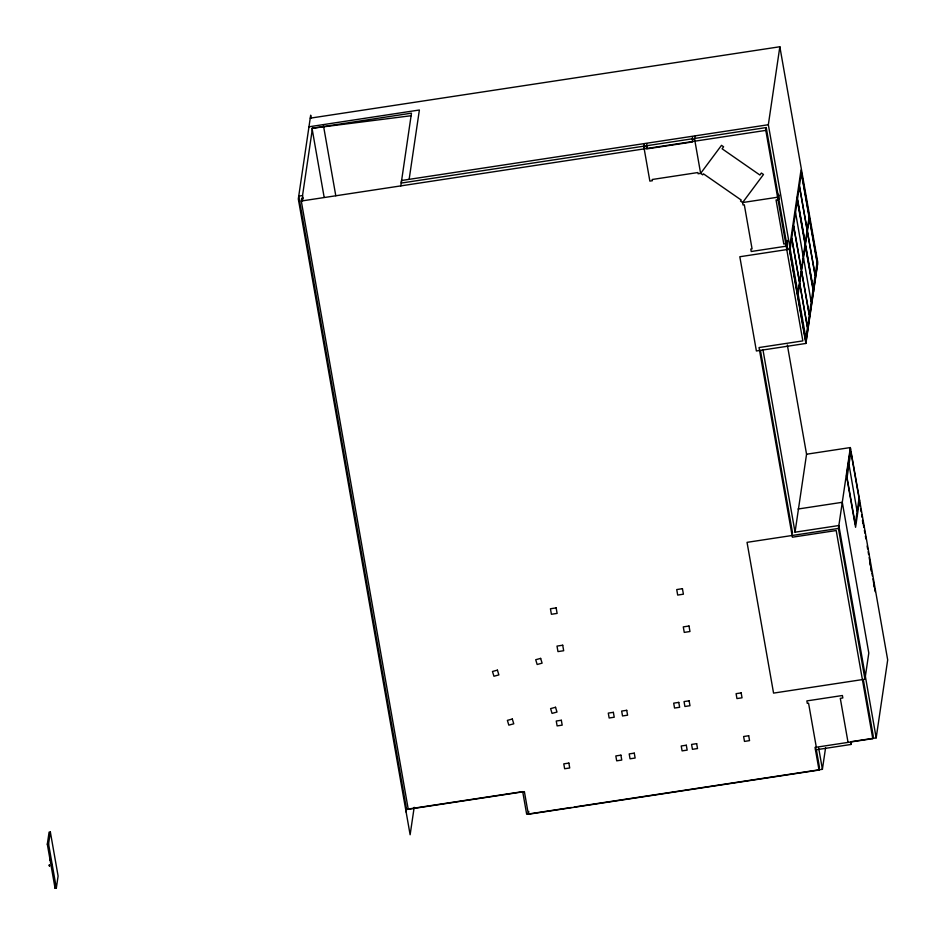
<?xml version="1.0" encoding="UTF-8"?>
<svg xmlns="http://www.w3.org/2000/svg" width="935" height="935" viewBox="0 0 935 935"><rect width="100%" height="100%" fill="white"/><g stroke="black" fill="none" stroke-linecap="round" stroke-linejoin="round"><path stroke-width="1.4" d="M47.311 844.188L49.087 832.173L50.35 831.986L58.099 876.037L56.334 888.051L55.06 888.25L47.311 844.188L48.585 844.001L50.35 831.986M55.06 888.25L55.399 885.913M816.208 748.841L819.434 767.238L819.025 770.054L528.368 814.256L524.383 791.618L408.256 809.278L301.28 201.025L301.689 198.197L302.963 198.01L302.531 195.555L312.477 128.224L411.47 113.17L400.823 185.89M302.543 200.838L302.963 198.01M409.144 179.345L419.383 110.003L308.959 126.798M406.141 812.118L406.561 809.289L298.721 196.14L302.531 195.555M414.182 807.314L410.126 834.756L298.312 198.968L310.677 115.192L311.18 118.067M528.368 814.256L528.789 811.428M778.574 194.293L778.154 197.145L742.624 202.544L740.52 201.083L741.268 200.078L703.471 173.84L702.734 174.845L700.631 173.384L698.094 173.77L697.872 172.543L652.186 179.497L652.396 180.712L649.86 181.109L643.841 146.842L644.262 143.978M692.484 136.65L692.496 141.945L646.81 148.899L646.798 143.593M646.962 147.8L647.289 145.615M787.609 240.388L786.767 246.092L751.226 251.503L750.805 249.049L752.067 248.862L744.318 204.8L743.056 204.999L742.624 202.544L763.486 174.483L761.382 173.033L759.898 175.032L722.112 148.794L723.596 146.783L721.504 145.334L700.631 173.384L694.6 139.116L695.032 136.265M819.025 770.054L815.039 747.416L872.787 738.638L836.194 530.531L792.401 537.193L759.045 347.551L802.838 340.889L765.812 130.386L766.232 127.557L695.546 138.31M779.848 46.75L817.739 262.151L806.227 340.118L768.336 124.729L779.848 46.75L310.245 118.161M786.756 240.798L786.335 243.649L783.799 244.035L776.05 199.973L778.586 199.587L779.217 195.31M789.315 249.213L801.014 170.041L817.587 264.278L805.888 343.449L756.392 350.976L739.819 256.739L789.315 249.213L805.888 343.449M795.486 212.783L793.616 225.51L801.365 269.572L803.235 256.844L795.545 212.432L797.321 200.417L805.07 244.467L803.294 256.494M803.457 258.072L801.576 270.788L809.324 314.85L811.206 302.122L803.504 257.709L805.28 245.695L813.029 289.756L811.253 301.771M851.633 741.607L876.177 737.867L838.835 525.528L795.042 532.19L806.554 454.223L787.34 344.98M838.426 528.45L747.042 542.347L773.561 693.104L864.945 679.207L838.426 528.45L850.347 447.561L806.554 454.223M850.546 448.683L846.526 475.903L855.572 527.305L859.581 500.085M848.945 464.917L847.063 477.645L855.244 524.149L857.115 511.422L848.992 464.566L850.873 451.839L859.055 498.343L857.173 511.071M574.289 807.022L822.403 769.295L825.57 747.871M815.472 749.87L851.014 744.459L851.434 741.607M864.945 679.207L868.802 653.051L842.295 502.294L798.022 509.026M872.787 738.638L873.208 735.81L863.344 679.757M876.177 737.867L887.689 659.9L850.347 447.561M768.336 124.729L401.536 180.502L401.244 183.061L692.66 138.742M643.841 146.842L646.377 146.444M692.064 139.502L694.6 139.116M301.28 201.025L765.812 130.386M406.561 809.289L522.7 791.629L526.674 814.268L571.402 807.466M312.477 128.224L411.19 115.718M859.101 500.33L860.106 506.045M860.609 508.897L861.112 511.761M861.614 514.612L862.117 517.464M862.619 520.327L863.882 527.457M864.384 530.32L864.887 533.172M865.389 536.024L865.892 538.887M867.142 546.028L867.645 548.88M868.147 551.732L868.65 554.595M869.153 557.447L870.403 564.588M870.906 567.44L871.408 570.292M871.911 573.155L872.413 576.007M872.916 578.858L874.178 586M874.681 588.863L875.183 591.715M862.432 520.538L862.935 523.39M869.901 562.987L870.391 565.827M870.894 568.667L871.397 571.507M873.641 584.305L874.143 587.145M796.994 197.262L813.567 291.498M766.232 127.557L787.632 249.271M778.154 197.145L778.586 199.587M786.335 243.649L786.767 246.092M850.581 742.016L851.014 744.459M848.045 742.402L840.296 698.34L842.832 697.954L842.4 695.511L806.858 700.911L807.291 703.365L808.565 703.167L816.313 747.229M762.937 349.655L795.042 532.19M760.471 350.461L792.564 532.927M818.674 748.07L822.403 769.295M323.405 125.29L335.794 195.766M312.009 128.212L324.129 197.145M48.585 844.001L56.334 888.051M51.904 865.389L51.787 864.372M49.473 865.506C49.684 868.147 49.134 862.865 49.321 865.541M50.104 858.833L50.396 860.586L50.174 858.914M791.723 238.331L789.853 250.954L797.602 295.016L799.472 282.382L791.723 238.331M793.558 225.861L791.77 237.969L799.519 282.031L801.307 269.923L793.558 225.861M799.402 186.275L797.532 199.003L805.28 243.053L807.15 230.337L799.402 186.275M801.342 173.197L799.46 185.925L807.209 229.975L809.091 217.259L801.342 173.197M799.682 283.609L797.824 296.243L805.561 340.305L807.431 327.671L799.682 283.609M801.529 271.15L799.741 283.258L807.489 327.308L809.278 315.2L801.529 271.15M807.372 231.553L805.491 244.28L813.24 288.342L815.121 275.615L807.372 231.553M809.301 218.474L807.419 231.202L815.168 275.264L817.05 262.536L809.301 218.474M497.42 670.138L492.476 671.482L493.937 676.25L498.869 674.906L497.42 670.138M540.652 658.38L535.708 659.724L537.158 664.493L542.101 663.149L540.652 658.38M512.31 719.027L507.378 720.371L508.827 725.139L513.771 723.795L512.31 719.027M555.542 707.269L550.598 708.613L552.047 713.382L556.991 712.049L555.542 707.269M556.15 607.89L550.434 608.767L551.405 614.272L557.12 613.407L556.15 607.89M682.433 588.688L676.73 589.564L677.688 595.069L683.403 594.192L682.433 588.688M562.718 645.22L557.003 646.097L557.973 651.601L563.676 650.725L562.718 645.22M689.001 626.018L683.286 626.882L684.256 632.399L689.972 631.522L689.001 626.018M561.327 720.254L556.255 721.025L557.12 725.911L562.192 725.139L561.327 720.254M613.372 712.33L608.288 713.101L609.153 717.998L614.225 717.227L613.372 712.33M626.731 710.308L621.658 711.079L622.523 715.965L627.595 715.193L626.731 710.308M678.775 702.384L673.691 703.155L674.556 708.052L679.64 707.281L678.775 702.384M689.118 700.818L684.046 701.589L684.911 706.486L689.983 705.715L689.118 700.818M741.163 692.905L736.09 693.676L736.944 698.574L742.028 697.802L741.163 692.905M568.866 763.089L563.782 763.86L564.646 768.745L569.719 767.974L568.866 763.089M620.898 755.164L615.826 755.936L616.691 760.833L621.763 760.062L620.898 755.164M634.269 753.142L629.197 753.914L630.05 758.799L635.134 758.028L634.269 753.142M686.302 745.218L681.229 745.99L682.094 750.887L687.167 750.115L686.302 745.218M696.657 743.652L691.584 744.424L692.438 749.321L697.522 748.549L696.657 743.652M748.701 735.74L743.617 736.511L744.482 741.408L749.554 740.625L748.701 735.74"/></g></svg>
